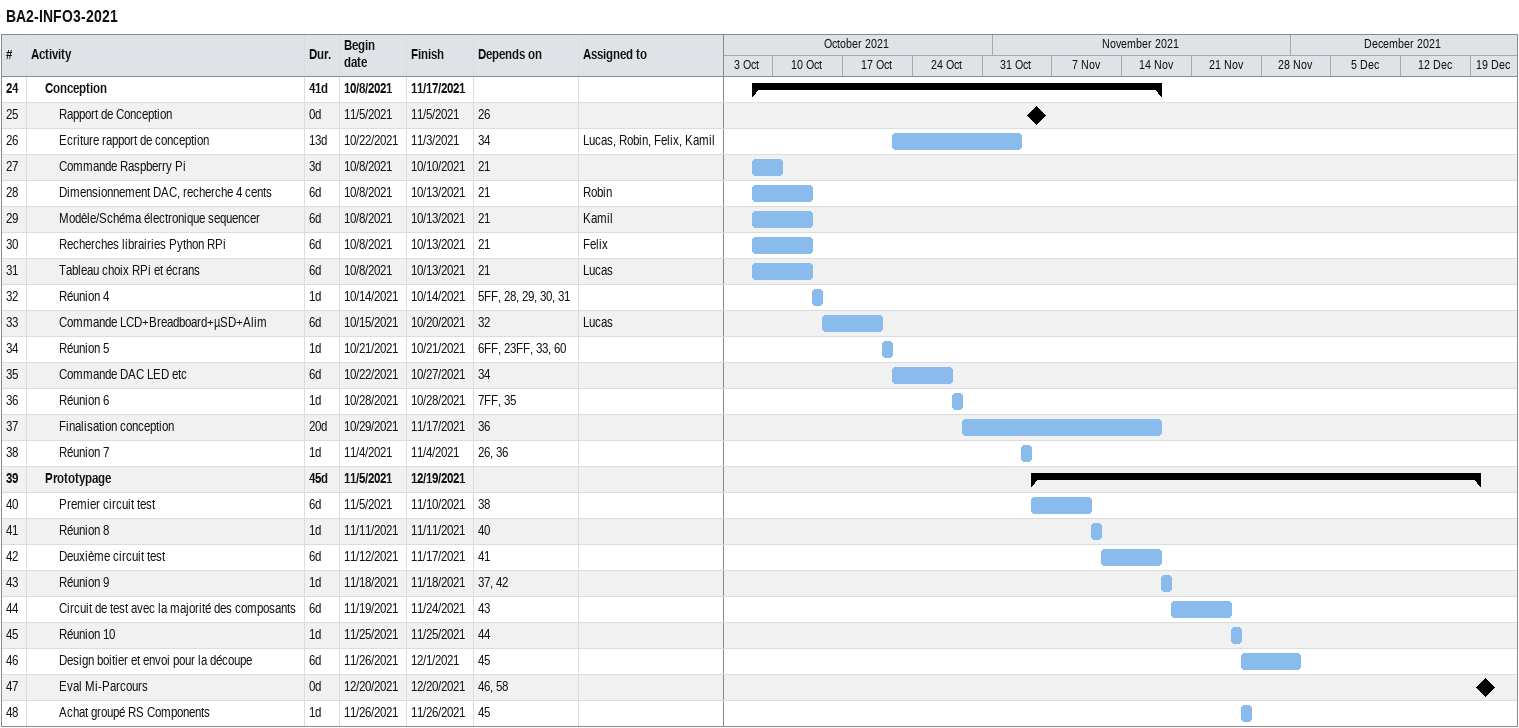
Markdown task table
BA2-INFO3-2021

| ID | Level | Task | Duration | Start | Finish | Predecessors | Resources |
|---|---|---|---|---|---|---|---|
| 24 | 2 | **Conception** | 41d | 2021-10-08 | 2021-11-17 |  |  |
| 25 | 3 | Rapport de Conception | 0d | 2021-11-05 | 2021-11-05 | 26 |  |
| 26 | 3 | Ecriture rapport de conception | 13d | 2021-10-22 | 2021-11-03 | 34 | Lucas, Robin, Felix, Kamil |
| 27 | 3 | Commande Raspberry Pi | 3d | 2021-10-08 | 2021-10-10 | 21 |  |
| 28 | 3 | Dimensionnement DAC, recherche 4 cents | 6d | 2021-10-08 | 2021-10-13 | 21 | Robin |
| 29 | 3 | Modèle/Schéma électronique sequencer | 6d | 2021-10-08 | 2021-10-13 | 21 | Kamil |
| 30 | 3 | Recherches librairies Python RPi | 6d | 2021-10-08 | 2021-10-13 | 21 | Felix |
| 31 | 3 | Tableau choix RPi et écrans | 6d | 2021-10-08 | 2021-10-13 | 21 | Lucas |
| 32 | 3 | Réunion 4 | 1d | 2021-10-14 | 2021-10-14 | 5FF, 28, 29, 30, 31 |  |
| 33 | 3 | Commande LCD+Breadboard+µSD+Alim | 6d | 2021-10-15 | 2021-10-20 | 32 | Lucas |
| 34 | 3 | Réunion 5 | 1d | 2021-10-21 | 2021-10-21 | 6FF, 23FF, 33, 60 |  |
| 35 | 3 | Commande DAC LED etc | 6d | 2021-10-22 | 2021-10-27 | 34 |  |
| 36 | 3 | Réunion 6 | 1d | 2021-10-28 | 2021-10-28 | 7FF, 35 |  |
| 37 | 3 | Finalisation conception | 20d | 2021-10-29 | 2021-11-17 | 36 |  |
| 38 | 3 | Réunion 7 | 1d | 2021-11-04 | 2021-11-04 | 26, 36 |  |
| 39 | 2 | **Prototypage** | 45d | 2021-11-05 | 2021-12-19 |  |  |
| 40 | 3 | Premier circuit test | 6d | 2021-11-05 | 2021-11-10 | 38 |  |
| 41 | 3 | Réunion 8 | 1d | 2021-11-11 | 2021-11-11 | 40 |  |
| 42 | 3 | Deuxième circuit test | 6d | 2021-11-12 | 2021-11-17 | 41 |  |
| 43 | 3 | Réunion 9 | 1d | 2021-11-18 | 2021-11-18 | 37, 42 |  |
| 44 | 3 | Circuit de test avec la majorité des composants | 6d | 2021-11-19 | 2021-11-24 | 43 |  |
| 45 | 3 | Réunion 10 | 1d | 2021-11-25 | 2021-11-25 | 44 |  |
| 46 | 3 | Design boitier et envoi pour la découpe | 6d | 2021-11-26 | 2021-12-01 | 45 |  |
| 47 | 3 | Eval Mi-Parcours | 0d | 2021-12-20 | 2021-12-20 | 46, 58 |  |
| 48 | 3 | Achat groupé RS Components | 1d | 2021-11-26 | 2021-11-26 | 45 |  |
